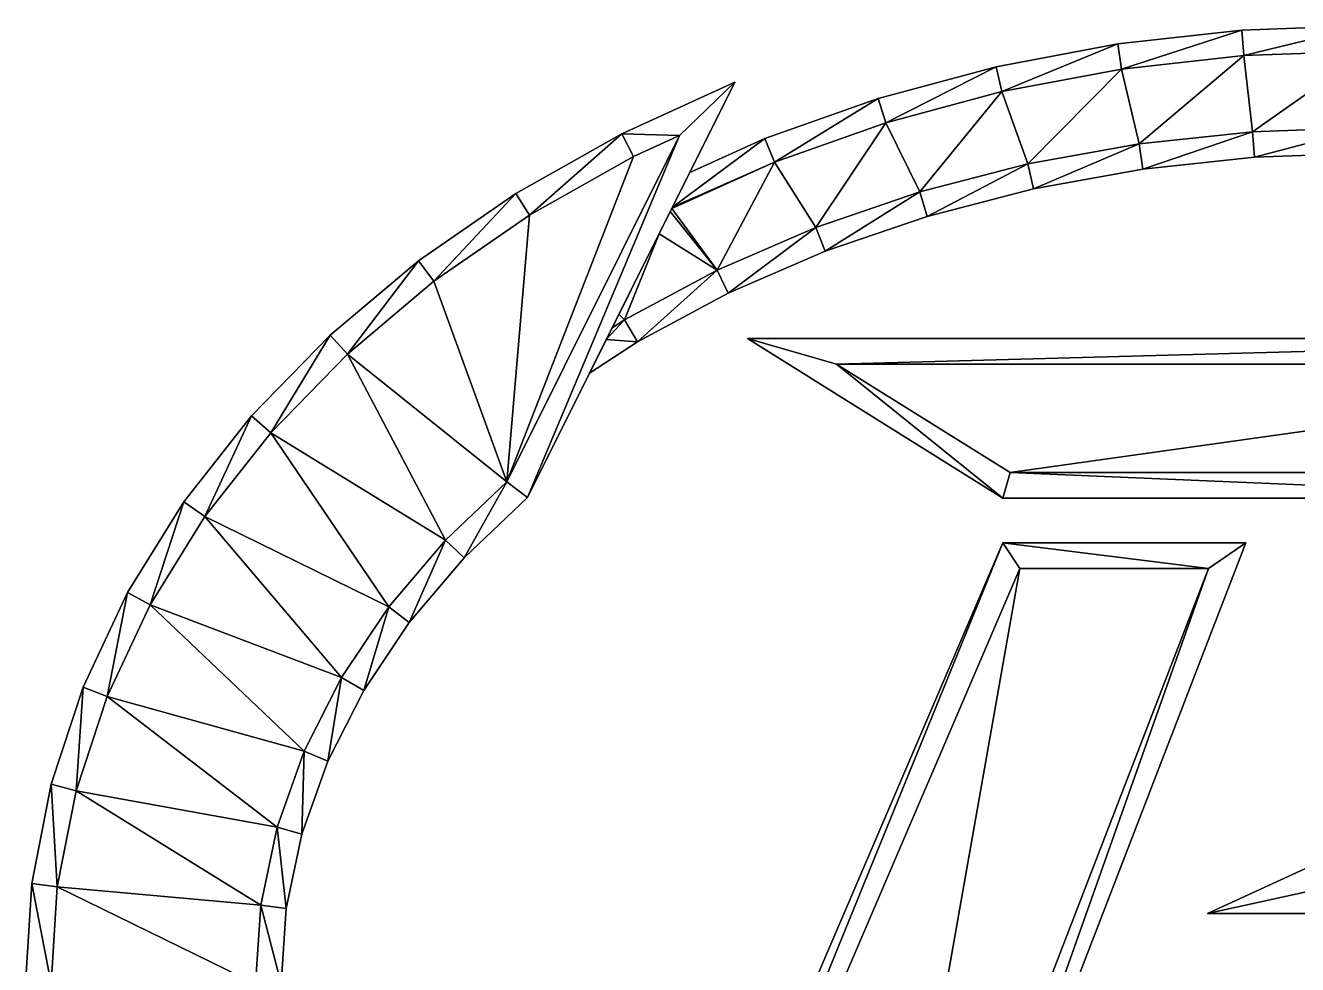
# Model space of a CAD drawing. Extents: x -5.2 to 5.3, y -3.2 to 4.2.
# Drawn here: x -5.15 to -0.172, y 0.575 to 4.25 of the extents above; entities that cross this region are included whole.
import ezdxf

# ---------------------------------------------------------------- set-up
doc = ezdxf.new("R2010")
doc.units = 0

msp = doc.modelspace()

# ---------------------------------------------------------------- linework, layer by layer
for points in [[(-0.390086, 4.231943, 0.3), (-0.390086, 4.231943, 0.3), (-0.875452, 4.177945, -0.3), (-0.875452, 4.177945, 0.3)], [(-0.390086, 4.231943, 0.3), (-0.390086, 4.231943, 0.3), (-0.390086, 4.231943, -0.3), (-0.875452, 4.177945, -0.3)], [(-0.390086, 4.231943, 0.3), (-0.390086, 4.231943, 0.3), (-0.875452, 4.177945, 0.3), (-0.860671, 4.078972, 0.4)], [(-0.875452, 4.177945, -0.3), (-0.875452, 4.177945, -0.3), (-0.390086, 4.231943, -0.3), (-0.860671, 4.078972, -0.4)], [(-0.382706, 4.132147, 0.4), (-0.382706, 4.132147, 0.4), (-0.390086, 4.231943, 0.3), (-0.860671, 4.078972, 0.4)], [(-0.390086, 4.231943, -0.3), (-0.390086, 4.231943, -0.3), (-0.382706, 4.132147, -0.4), (-0.860671, 4.078972, -0.4)], [(0.1, 4.25, 0.3), (0.1, 4.25, 0.3), (-0.390086, 4.231943, -0.3), (-0.390086, 4.231943, 0.3)], [(0.1, 4.25, 0.3), (0.1, 4.25, 0.3), (0.1, 4.25, -0.3), (-0.390086, 4.231943, -0.3)], [(0.1, 4.25, 0.3), (0.1, 4.25, 0.3), (-0.390086, 4.231943, 0.3), (-0.382706, 4.132147, 0.4)], [(-0.390086, 4.231943, -0.3), (-0.390086, 4.231943, -0.3), (0.1, 4.25, -0.3), (-0.382706, 4.132147, -0.4)], [(0.1, 4.149932, 0.4), (0.1, 4.149932, 0.4), (0.1, 4.25, 0.3), (-0.382706, 4.132147, 0.4)], [(0.1, 4.25, -0.3), (0.1, 4.25, -0.3), (0.1, 4.149932, -0.4), (-0.382706, 4.132147, -0.4)], [(-0.875452, 4.177945, 0.3), (-0.875452, 4.177945, 0.3), (-1.351423, 4.088526, -0.3), (-1.351423, 4.088526, 0.3)], [(-0.875452, 4.177945, 0.3), (-0.875452, 4.177945, 0.3), (-0.875452, 4.177945, -0.3), (-1.351423, 4.088526, -0.3)], [(-0.875452, 4.177945, 0.3), (-0.875452, 4.177945, 0.3), (-1.351423, 4.088526, 0.3), (-1.3292, 3.990952, 0.4)], [(-1.351423, 4.088526, -0.3), (-1.351423, 4.088526, -0.3), (-0.875452, 4.177945, -0.3), (-1.3292, 3.990952, -0.4)], [(-0.860671, 4.078972, 0.4), (-0.860671, 4.078972, 0.4), (-0.875452, 4.177945, 0.3), (-1.3292, 3.990952, 0.4)], [(-0.875452, 4.177945, -0.3), (-0.875452, 4.177945, -0.3), (-0.860671, 4.078972, -0.4), (-1.3292, 3.990952, -0.4)], [(-0.382706, 4.132147, 0.4), (-0.382706, 4.132147, 0.4), (-0.860671, 4.078972, 0.4), (-0.792152, 3.786598, 0.4)], [(-0.860671, 4.078972, -0.4), (-0.860671, 4.078972, -0.4), (-0.382706, 4.132147, -0.4), (-0.792152, 3.786598, -0.4)], [(-0.348185, 3.834161, 0.4), (-0.348185, 3.834161, 0.4), (-0.382706, 4.132147, 0.4), (-0.792152, 3.786598, 0.4)], [(-0.382706, 4.132147, -0.4), (-0.382706, 4.132147, -0.4), (-0.348185, 3.834161, -0.4), (-0.792152, 3.786598, -0.4)], [(0.1, 4.149932, 0.4), (0.1, 4.149932, 0.4), (-0.382706, 4.132147, 0.4), (-0.348185, 3.834161, 0.4)], [(-0.382706, 4.132147, -0.4), (-0.382706, 4.132147, -0.4), (0.1, 4.149932, -0.4), (-0.348185, 3.834161, -0.4)], [(0.1, 3.850063, 0.4), (0.1, 3.850063, 0.4), (0.1, 4.149932, 0.4), (-0.348185, 3.834161, 0.4)], [(0.1, 4.149932, -0.4), (0.1, 4.149932, -0.4), (0.1, 3.850063, -0.4), (-0.348185, 3.834161, -0.4)], [(-1.351423, 4.088526, 0.3), (-1.351423, 4.088526, 0.3), (-1.813417, 3.964548, -0.3), (-1.813417, 3.964548, 0.3)], [(-1.351423, 4.088526, 0.3), (-1.351423, 4.088526, 0.3), (-1.351423, 4.088526, -0.3), (-1.813417, 3.964548, -0.3)], [(-1.351423, 4.088526, 0.3), (-1.351423, 4.088526, 0.3), (-1.813417, 3.964548, 0.3), (-1.783696, 3.868986, 0.4)], [(-1.813417, 3.964548, -0.3), (-1.813417, 3.964548, -0.3), (-1.351423, 4.088526, -0.3), (-1.783696, 3.868986, -0.4)], [(-1.3292, 3.990952, 0.4), (-1.3292, 3.990952, 0.4), (-1.351423, 4.088526, 0.3), (-1.783696, 3.868986, 0.4)], [(-1.351423, 4.088526, -0.3), (-1.351423, 4.088526, -0.3), (-1.3292, 3.990952, -0.4), (-1.783696, 3.868986, -0.4)], [(-0.860671, 4.078972, 0.4), (-0.860671, 4.078972, 0.4), (-1.3292, 3.990952, 0.4), (-1.227721, 3.707801, 0.4)], [(-1.3292, 3.990952, -0.4), (-1.3292, 3.990952, -0.4), (-0.860671, 4.078972, -0.4), (-1.227721, 3.707801, -0.4)], [(-0.792152, 3.786598, 0.4), (-0.792152, 3.786598, 0.4), (-0.860671, 4.078972, 0.4), (-1.227721, 3.707801, 0.4)], [(-0.860671, 4.078972, -0.4), (-0.860671, 4.078972, -0.4), (-0.792152, 3.786598, -0.4), (-1.227721, 3.707801, -0.4)], [(-3.185294, 2.40318, -0.5), (-3.185294, 2.40318, -0.5), (-2.374833, 4.027685, 0.5), (-3.185294, 2.40318, 0.5)], [(-2.374833, 4.027685, -0.5), (-2.374833, 4.027685, -0.5), (-2.374833, 4.027685, 0.5), (-3.185294, 2.40318, -0.5)], [(-2.374833, 4.027685, 0.5), (-2.374833, 4.027685, 0.5), (-2.590589, 3.819222, 0.6), (-3.185294, 2.40318, 0.5)], [(-2.590589, 3.819222, -0.6), (-2.590589, 3.819222, -0.6), (-2.374833, 4.027685, -0.5), (-3.185294, 2.40318, -0.5)], [(-2.374833, 4.027685, 0.5), (-2.374833, 4.027685, 0.5), (-2.816744, 3.825878, -0.5), (-2.816744, 3.825878, 0.5)], [(-2.374833, 4.027685, 0.5), (-2.374833, 4.027685, 0.5), (-2.374833, 4.027685, -0.5), (-2.816744, 3.825878, -0.5)], [(-2.374833, 4.027685, 0.5), (-2.374833, 4.027685, 0.5), (-2.816744, 3.825878, 0.5), (-2.590589, 3.819222, 0.6)], [(-2.816744, 3.825878, -0.5), (-2.816744, 3.825878, -0.5), (-2.374833, 4.027685, -0.5), (-2.590589, 3.819222, -0.6)], [(-1.3292, 3.990952, 0.4), (-1.3292, 3.990952, 0.4), (-1.783696, 3.868986, 0.4), (-1.650789, 3.598473, 0.4)], [(-1.783696, 3.868986, -0.4), (-1.783696, 3.868986, -0.4), (-1.3292, 3.990952, -0.4), (-1.650789, 3.598473, -0.4)], [(-1.227721, 3.707801, 0.4), (-1.227721, 3.707801, 0.4), (-1.3292, 3.990952, 0.4), (-1.650789, 3.598473, 0.4)], [(-1.3292, 3.990952, -0.4), (-1.3292, 3.990952, -0.4), (-1.227721, 3.707801, -0.4), (-1.650789, 3.598473, -0.4)], [(-1.813417, 3.964548, 0.3), (-1.813417, 3.964548, 0.3), (-2.256984, 3.807205, -0.3), (-2.256984, 3.807205, 0.3)], [(-1.813417, 3.964548, 0.3), (-1.813417, 3.964548, 0.3), (-1.813417, 3.964548, -0.3), (-2.256984, 3.807205, -0.3)], [(-1.813417, 3.964548, 0.3), (-1.813417, 3.964548, 0.3), (-2.256984, 3.807205, 0.3), (-2.219706, 3.714323, 0.4)], [(-2.256984, 3.807205, -0.3), (-2.256984, 3.807205, -0.3), (-1.813417, 3.964548, -0.3), (-2.219706, 3.714323, -0.4)], [(-1.783696, 3.868986, 0.4), (-1.783696, 3.868986, 0.4), (-1.813417, 3.964548, 0.3), (-2.219706, 3.714323, 0.4)], [(-1.813417, 3.964548, -0.3), (-1.813417, 3.964548, -0.3), (-1.783696, 3.868986, -0.4), (-2.219706, 3.714323, -0.4)], [(-1.783696, 3.868986, 0.4), (-1.783696, 3.868986, 0.4), (-2.219706, 3.714323, 0.4), (-2.057367, 3.459592, 0.4)], [(-2.219706, 3.714323, -0.4), (-2.219706, 3.714323, -0.4), (-1.783696, 3.868986, -0.4), (-2.057367, 3.459592, -0.4)], [(-1.650789, 3.598473, 0.4), (-1.650789, 3.598473, 0.4), (-1.783696, 3.868986, 0.4), (-2.057367, 3.459592, 0.4)], [(-1.783696, 3.868986, -0.4), (-1.783696, 3.868986, -0.4), (-1.650789, 3.598473, -0.4), (-2.057367, 3.459592, -0.4)], [(-0.348185, 3.834161, 0.4), (-0.348185, 3.834161, 0.4), (-0.792152, 3.786598, 0.4), (-0.777906, 3.687552, 0.3)], [(-0.792152, 3.786598, -0.4), (-0.792152, 3.786598, -0.4), (-0.348185, 3.834161, -0.4), (-0.777906, 3.687552, -0.3)], [(-0.341077, 3.73435, 0.3), (-0.341077, 3.73435, 0.3), (-0.348185, 3.834161, 0.4), (-0.777906, 3.687552, 0.3)], [(-0.348185, 3.834161, -0.4), (-0.348185, 3.834161, -0.4), (-0.341077, 3.73435, -0.3), (-0.777906, 3.687552, -0.3)], [(0.1, 3.850063, 0.4), (0.1, 3.850063, 0.4), (-0.348185, 3.834161, 0.4), (-0.341077, 3.73435, 0.3)], [(-0.348185, 3.834161, -0.4), (-0.348185, 3.834161, -0.4), (0.1, 3.850063, -0.4), (-0.341077, 3.73435, -0.3)], [(0.1, 3.75, 0.3), (0.1, 3.75, 0.3), (0.1, 3.850063, 0.4), (-0.341077, 3.73435, 0.3)], [(0.1, 3.850063, -0.4), (0.1, 3.850063, -0.4), (0.1, 3.75, -0.3), (-0.341077, 3.73435, -0.3)], [(-2.590589, 3.819222, 0.6), (-2.590589, 3.819222, 0.6), (-2.771292, 3.736701, 0.6), (-3.266945, 2.463521, 0.6)], [(-2.771292, 3.736701, -0.6), (-2.771292, 3.736701, -0.6), (-2.590589, 3.819222, -0.6), (-3.266945, 2.463521, -0.6)], [(-2.590589, 3.819222, 0.6), (-2.590589, 3.819222, 0.6), (-3.266945, 2.463521, 0.6), (-3.185294, 2.40318, 0.5)], [(-3.266945, 2.463521, -0.6), (-3.266945, 2.463521, -0.6), (-2.590589, 3.819222, -0.6), (-3.185294, 2.40318, -0.5)], [(-2.816744, 3.825878, 0.5), (-2.816744, 3.825878, 0.5), (-3.230565, 3.592042, -0.5), (-3.230565, 3.592042, 0.5)], [(-2.816744, 3.825878, 0.5), (-2.816744, 3.825878, 0.5), (-2.816744, 3.825878, -0.5), (-3.230565, 3.592042, -0.5)], [(-2.816744, 3.825878, 0.5), (-2.816744, 3.825878, 0.5), (-3.230565, 3.592042, 0.5), (-3.177448, 3.507196, 0.6)], [(-3.230565, 3.592042, -0.5), (-3.230565, 3.592042, -0.5), (-2.816744, 3.825878, -0.5), (-3.177448, 3.507196, -0.6)], [(-2.771292, 3.736701, 0.6), (-2.771292, 3.736701, 0.6), (-2.816744, 3.825878, 0.5), (-3.177448, 3.507196, 0.6)], [(-2.816744, 3.825878, -0.5), (-2.816744, 3.825878, -0.5), (-2.771292, 3.736701, -0.6), (-3.177448, 3.507196, -0.6)], [(-2.590589, 3.819222, 0.6), (-2.590589, 3.819222, 0.6), (-2.816744, 3.825878, 0.5), (-2.771292, 3.736701, 0.6)], [(-2.816744, 3.825878, -0.5), (-2.816744, 3.825878, -0.5), (-2.590589, 3.819222, -0.6), (-2.771292, 3.736701, -0.6)], [(-2.256984, 3.807205, 0.3), (-2.256984, 3.807205, 0.3), (-2.550703, 3.675169, 0.3), (-2.618503, 3.539267, 0.396154)], [(-2.219706, 3.714323, 0.4), (-2.219706, 3.714323, 0.4), (-2.256984, 3.807205, 0.3), (-2.618503, 3.539267, 0.396154)], [(-2.256984, 3.807205, -0.3), (-2.256984, 3.807205, -0.3), (-2.219706, 3.714323, -0.4), (-2.618503, 3.539268, -0.396154)], [(-2.550703, 3.675169, -0.3), (-2.550703, 3.675169, -0.3), (-2.256984, 3.807205, -0.3), (-2.618503, 3.539268, -0.396154)], [(-2.256984, 3.807205, 0.3), (-2.256984, 3.807205, 0.3), (-2.550703, 3.675169, 0.283001), (-2.550703, 3.675169, 0.3)], [(-2.256984, 3.807205, 0.3), (-2.256984, 3.807205, 0.3), (-2.550703, 3.675169, -0.118733), (-2.550703, 3.675169, 0.283001)], [(-2.256984, 3.807205, 0.3), (-2.256984, 3.807205, 0.3), (-2.256984, 3.807205, -0.3), (-2.550703, 3.675169, -0.118733)], [(-2.256984, 3.807205, -0.3), (-2.256984, 3.807205, -0.3), (-2.550703, 3.675169, -0.3), (-2.550703, 3.675169, -0.118733)], [(-0.792152, 3.786598, 0.4), (-0.792152, 3.786598, 0.4), (-1.227721, 3.707801, 0.4), (-1.206281, 3.610056, 0.3)], [(-1.227721, 3.707801, -0.4), (-1.227721, 3.707801, -0.4), (-0.792152, 3.786598, -0.4), (-1.206281, 3.610056, -0.3)], [(-0.777906, 3.687552, 0.3), (-0.777906, 3.687552, 0.3), (-0.792152, 3.786598, 0.4), (-1.206281, 3.610056, 0.3)], [(-0.792152, 3.786598, -0.4), (-0.792152, 3.786598, -0.4), (-0.777906, 3.687552, -0.3), (-1.206281, 3.610056, -0.3)], [(-2.771292, 3.736701, 0.6), (-2.771292, 3.736701, 0.6), (-3.177448, 3.507196, 0.6), (-3.266945, 2.463521, 0.6)], [(-3.177448, 3.507196, -0.6), (-3.177448, 3.507196, -0.6), (-2.771292, 3.736701, -0.6), (-3.266945, 2.463521, -0.6)], [(-0.777906, 3.687552, -0.3), (-0.777906, 3.687552, -0.3), (-0.341077, 3.73435, 0.3), (-0.777906, 3.687552, 0.3)], [(-0.341077, 3.73435, -0.3), (-0.341077, 3.73435, -0.3), (-0.341077, 3.73435, 0.3), (-0.777906, 3.687552, -0.3)], [(-0.341077, 3.73435, -0.3), (-0.341077, 3.73435, -0.3), (0.1, 3.75, 0.3), (-0.341077, 3.73435, 0.3)], [(0.1, 3.75, -0.3), (0.1, 3.75, -0.3), (0.1, 3.75, 0.3), (-0.341077, 3.73435, -0.3)], [(-2.219706, 3.714323, 0.4), (-2.219706, 3.714323, 0.4), (-2.621215, 3.533831, 0.4), (-2.443613, 3.292393, 0.4)], [(-2.621215, 3.533831, -0.4), (-2.621215, 3.533831, -0.4), (-2.219706, 3.714323, -0.4), (-2.443613, 3.292393, -0.4)], [(-2.219706, 3.714323, 0.4), (-2.219706, 3.714323, 0.4), (-2.618503, 3.539267, 0.396154), (-2.621215, 3.533831, 0.4)], [(-2.618503, 3.539268, -0.396154), (-2.618503, 3.539268, -0.396154), (-2.219706, 3.714323, -0.4), (-2.621215, 3.533831, -0.4)], [(-2.057367, 3.459592, 0.4), (-2.057367, 3.459592, 0.4), (-2.219706, 3.714323, 0.4), (-2.443613, 3.292393, 0.4)], [(-2.219706, 3.714323, -0.4), (-2.219706, 3.714323, -0.4), (-2.057367, 3.459592, -0.4), (-2.443613, 3.292393, -0.4)], [(-1.227721, 3.707801, 0.4), (-1.227721, 3.707801, 0.4), (-1.650789, 3.598473, 0.4), (-1.622075, 3.502608, 0.3)], [(-1.650789, 3.598473, -0.4), (-1.650789, 3.598473, -0.4), (-1.227721, 3.707801, -0.4), (-1.622075, 3.502608, -0.3)], [(-1.206281, 3.610056, 0.3), (-1.206281, 3.610056, 0.3), (-1.227721, 3.707801, 0.4), (-1.622075, 3.502608, 0.3)], [(-1.227721, 3.707801, -0.4), (-1.227721, 3.707801, -0.4), (-1.206281, 3.610056, -0.3), (-1.622075, 3.502608, -0.3)], [(-1.206281, 3.610056, -0.3), (-1.206281, 3.610056, -0.3), (-0.777906, 3.687552, 0.3), (-1.206281, 3.610056, 0.3)], [(-0.777906, 3.687552, -0.3), (-0.777906, 3.687552, -0.3), (-0.777906, 3.687552, 0.3), (-1.206281, 3.610056, -0.3)], [(-3.230565, 3.592042, 0.5), (-3.230565, 3.592042, 0.5), (-3.612311, 3.328427, -0.5), (-3.612311, 3.328427, 0.5)], [(-3.230565, 3.592042, 0.5), (-3.230565, 3.592042, 0.5), (-3.230565, 3.592042, -0.5), (-3.612311, 3.328427, -0.5)], [(-3.230565, 3.592042, 0.5), (-3.230565, 3.592042, 0.5), (-3.612311, 3.328427, 0.5), (-3.551589, 3.248832, 0.6)], [(-3.612311, 3.328427, -0.5), (-3.612311, 3.328427, -0.5), (-3.230565, 3.592042, -0.5), (-3.551589, 3.248832, -0.6)], [(-3.177448, 3.507196, 0.6), (-3.177448, 3.507196, 0.6), (-3.230565, 3.592042, 0.5), (-3.551589, 3.248832, 0.6)], [(-3.230565, 3.592042, -0.5), (-3.230565, 3.592042, -0.5), (-3.177448, 3.507196, -0.6), (-3.551589, 3.248832, -0.6)], [(-1.650789, 3.598473, 0.4), (-1.650789, 3.598473, 0.4), (-2.057367, 3.459592, 0.4), (-2.021285, 3.366244, 0.3)], [(-2.057367, 3.459592, -0.4), (-2.057367, 3.459592, -0.4), (-1.650789, 3.598473, -0.4), (-2.021285, 3.366244, -0.3)], [(-1.622075, 3.502608, 0.3), (-1.622075, 3.502608, 0.3), (-1.650789, 3.598473, 0.4), (-2.021285, 3.366244, 0.3)], [(-1.650789, 3.598473, -0.4), (-1.650789, 3.598473, -0.4), (-1.622075, 3.502608, -0.3), (-2.021285, 3.366244, -0.3)], [(-1.622075, 3.502608, -0.3), (-1.622075, 3.502608, -0.3), (-1.206281, 3.610056, 0.3), (-1.622075, 3.502608, 0.3)], [(-1.206281, 3.610056, -0.3), (-1.206281, 3.610056, -0.3), (-1.206281, 3.610056, 0.3), (-1.622075, 3.502608, -0.3)], [(-3.177448, 3.507196, 0.6), (-3.177448, 3.507196, 0.6), (-3.551589, 3.248832, 0.6), (-3.266945, 2.463521, 0.6)], [(-3.551589, 3.248832, -0.6), (-3.551589, 3.248832, -0.6), (-3.177448, 3.507196, -0.6), (-3.266945, 2.463521, -0.6)], [(-2.627346, 3.521543, 0.4), (-2.627346, 3.521543, 0.4), (-2.670731, 3.43458, 0.4), (-2.443613, 3.292393, 0.4)], [(-2.670731, 3.434581, -0.4), (-2.670731, 3.434581, -0.4), (-2.627346, 3.521543, -0.4), (-2.443613, 3.292393, -0.4)], [(-2.621215, 3.533831, 0.4), (-2.621215, 3.533831, 0.4), (-2.627346, 3.521543, 0.4), (-2.443613, 3.292393, 0.4)], [(-2.627346, 3.521543, -0.4), (-2.627346, 3.521543, -0.4), (-2.621215, 3.533831, -0.4), (-2.443613, 3.292393, -0.4)], [(-2.021285, 3.366244, -0.3), (-2.021285, 3.366244, -0.3), (-1.622075, 3.502608, 0.3), (-2.021285, 3.366244, 0.3)], [(-1.622075, 3.502608, -0.3), (-1.622075, 3.502608, -0.3), (-1.622075, 3.502608, 0.3), (-2.021285, 3.366244, -0.3)], [(-2.827562, 3.120226, -0.4), (-2.827562, 3.120226, -0.4), (-2.670731, 3.434581, -0.4), (-2.805861, 3.09836, -0.4)], [(-2.670731, 3.43458, 0.4), (-2.670731, 3.43458, 0.4), (-2.827562, 3.120226, 0.4), (-2.805861, 3.09836, 0.4)], [(-2.670731, 3.434581, -0.4), (-2.670731, 3.434581, -0.4), (-2.443613, 3.292393, -0.4), (-2.805861, 3.09836, -0.4)], [(-2.443613, 3.292393, 0.4), (-2.443613, 3.292393, 0.4), (-2.670731, 3.43458, 0.4), (-2.805861, 3.09836, 0.4)], [(-2.057367, 3.459592, 0.4), (-2.057367, 3.459592, 0.4), (-2.443613, 3.292393, 0.4), (-2.400066, 3.202276, 0.3)], [(-2.443613, 3.292393, -0.4), (-2.443613, 3.292393, -0.4), (-2.057367, 3.459592, -0.4), (-2.400066, 3.202276, -0.3)], [(-2.021285, 3.366244, 0.3), (-2.021285, 3.366244, 0.3), (-2.057367, 3.459592, 0.4), (-2.400066, 3.202276, 0.3)], [(-2.057367, 3.459592, -0.4), (-2.057367, 3.459592, -0.4), (-2.021285, 3.366244, -0.3), (-2.400066, 3.202276, -0.3)], [(-2.400066, 3.202276, -0.3), (-2.400066, 3.202276, -0.3), (-2.021285, 3.366244, 0.3), (-2.400066, 3.202276, 0.3)], [(-2.021285, 3.366244, -0.3), (-2.021285, 3.366244, -0.3), (-2.021285, 3.366244, 0.3), (-2.400066, 3.202276, -0.3)], [(-3.612311, 3.328427, 0.5), (-3.612311, 3.328427, 0.5), (-3.958305, 3.037573, -0.5), (-3.958305, 3.037573, 0.5)], [(-3.612311, 3.328427, 0.5), (-3.612311, 3.328427, 0.5), (-3.612311, 3.328427, -0.5), (-3.958305, 3.037573, -0.5)], [(-3.612311, 3.328427, 0.5), (-3.612311, 3.328427, 0.5), (-3.958305, 3.037573, 0.5), (-3.890133, 2.964241, 0.6)], [(-3.958305, 3.037573, -0.5), (-3.958305, 3.037573, -0.5), (-3.612311, 3.328427, -0.5), (-3.890133, 2.964241, -0.6)], [(-3.551589, 3.248832, 0.6), (-3.551589, 3.248832, 0.6), (-3.612311, 3.328427, 0.5), (-3.890133, 2.964241, 0.6)], [(-3.612311, 3.328427, -0.5), (-3.612311, 3.328427, -0.5), (-3.551589, 3.248832, -0.6), (-3.890133, 2.964241, -0.6)], [(-2.443613, 3.292393, 0.4), (-2.443613, 3.292393, 0.4), (-2.805861, 3.09836, 0.4), (-2.75477, 3.012284, 0.3)], [(-2.805861, 3.09836, -0.4), (-2.805861, 3.09836, -0.4), (-2.443613, 3.292393, -0.4), (-2.75477, 3.012284, -0.3)], [(-2.400066, 3.202276, 0.3), (-2.400066, 3.202276, 0.3), (-2.443613, 3.292393, 0.4), (-2.75477, 3.012284, 0.3)], [(-2.443613, 3.292393, -0.4), (-2.443613, 3.292393, -0.4), (-2.400066, 3.202276, -0.3), (-2.75477, 3.012284, -0.3)], [(-3.551589, 3.248832, 0.6), (-3.551589, 3.248832, 0.6), (-3.890133, 2.964241, 0.6), (-3.266945, 2.463521, 0.6)], [(-3.890133, 2.964241, -0.6), (-3.890133, 2.964241, -0.6), (-3.551589, 3.248832, -0.6), (-3.266945, 2.463521, -0.6)], [(-2.75477, 3.012284, -0.3), (-2.75477, 3.012284, -0.3), (-2.400066, 3.202276, 0.3), (-2.75477, 3.012284, 0.3)], [(-2.400066, 3.202276, -0.3), (-2.400066, 3.202276, -0.3), (-2.400066, 3.202276, 0.3), (-2.75477, 3.012284, -0.3)], [(-2.805861, 3.09836, 0.4), (-2.805861, 3.09836, 0.4), (-2.854285, 3.066662, 0.4), (-2.877143, 3.020845, 0.374184)], [(-2.805861, 3.09836, 0.4), (-2.805861, 3.09836, 0.4), (-2.877143, 3.020845, 0.374184), (-2.75477, 3.012284, 0.3)], [(-2.877143, 3.020844, -0.374184), (-2.877143, 3.020844, -0.374184), (-2.805861, 3.09836, -0.4), (-2.75477, 3.012284, -0.3)], [(-2.854285, 3.066662, -0.4), (-2.854285, 3.066662, -0.4), (-2.805861, 3.09836, -0.4), (-2.877143, 3.020844, -0.374184)], [(-2.805861, 3.09836, 0.4), (-2.805861, 3.09836, 0.4), (-2.827562, 3.120226, 0.4), (-2.854285, 3.066662, 0.4)], [(-2.827562, 3.120226, -0.4), (-2.827562, 3.120226, -0.4), (-2.805861, 3.09836, -0.4), (-2.854285, 3.066662, -0.4)], [(-3.958305, 3.037573, 0.5), (-3.958305, 3.037573, 0.5), (-4.265215, 2.722281, -0.5), (-4.265215, 2.722281, 0.5)], [(-3.958305, 3.037573, 0.5), (-3.958305, 3.037573, 0.5), (-3.958305, 3.037573, -0.5), (-4.265215, 2.722281, -0.5)], [(-3.958305, 3.037573, 0.5), (-3.958305, 3.037573, 0.5), (-4.265215, 2.722281, 0.5), (-4.189881, 2.656307, 0.6)], [(-4.265215, 2.722281, -0.5), (-4.265215, 2.722281, -0.5), (-3.958305, 3.037573, -0.5), (-4.189881, 2.656307, -0.6)], [(-3.890133, 2.964241, 0.6), (-3.890133, 2.964241, 0.6), (-3.958305, 3.037573, 0.5), (-4.189881, 2.656307, 0.6)], [(-3.958305, 3.037573, -0.5), (-3.958305, 3.037573, -0.5), (-3.890133, 2.964241, -0.6), (-4.189881, 2.656307, -0.6)], [(-2.75477, 3.012284, 0.3), (-2.75477, 3.012284, 0.3), (-2.877143, 3.020845, 0.374184), (-2.942828, 2.889184, 0.3)], [(-2.877143, 3.020844, -0.374184), (-2.877143, 3.020844, -0.374184), (-2.75477, 3.012284, -0.3), (-2.942828, 2.889184, -0.3)], [(-2.942828, 2.889184, -0.04484), (-2.942828, 2.889184, -0.04484), (-2.75477, 3.012284, 0.3), (-2.942828, 2.889184, 0.3)], [(-2.75477, 3.012284, -0.3), (-2.75477, 3.012284, -0.3), (-2.75477, 3.012284, 0.3), (-2.942828, 2.889184, -0.04484)], [(-2.942828, 2.889184, -0.3), (-2.942828, 2.889184, -0.3), (-2.75477, 3.012284, -0.3), (-2.942828, 2.889184, -0.20083)], [(-2.942828, 2.889184, -0.20083), (-2.942828, 2.889184, -0.20083), (-2.75477, 3.012284, -0.3), (-2.942828, 2.889184, -0.04484)], [(-2.325, 3.025, 0.5), (-2.325, 3.025, 0.5), (-1.325, 2.4, -0.5), (-1.325, 2.4, 0.5)], [(-2.325, 3.025, 0.5), (-2.325, 3.025, 0.5), (-2.325, 3.025, -0.5), (-1.325, 2.4, -0.5)], [(1.725, 3.025, -0.5), (1.725, 3.025, -0.5), (-2.325, 3.025, 0.5), (1.725, 3.025, 0.5)], [(1.725, 3.025, -0.5), (1.725, 3.025, -0.5), (-2.325, 3.025, -0.5), (-2.325, 3.025, 0.5)], [(-1.97632, 2.925, 0.6), (-1.97632, 2.925, 0.6), (-2.325, 3.025, 0.5), (-1.325, 2.4, 0.5)], [(1.725, 3.025, 0.5), (1.725, 3.025, 0.5), (-2.325, 3.025, 0.5), (-1.97632, 2.925, 0.6)], [(-2.325, 3.025, -0.5), (-2.325, 3.025, -0.5), (-1.97632, 2.925, -0.6), (-1.325, 2.4, -0.5)], [(-2.325, 3.025, -0.5), (-2.325, 3.025, -0.5), (1.725, 3.025, -0.5), (-1.97632, 2.925, -0.6)], [(1.725, 3.025, 0.5), (1.725, 3.025, 0.5), (-1.97632, 2.925, 0.6), (1.720634, 2.925, 0.6)], [(-1.97632, 2.925, -0.6), (-1.97632, 2.925, -0.6), (1.725, 3.025, -0.5), (1.720634, 2.925, -0.6)], [(-3.890133, 2.964241, 0.6), (-3.890133, 2.964241, 0.6), (-4.189881, 2.656307, 0.6), (-3.506535, 2.235485, 0.6)], [(-4.189881, 2.656307, -0.6), (-4.189881, 2.656307, -0.6), (-3.890133, 2.964241, -0.6), (-3.506535, 2.235485, -0.6)], [(-3.266945, 2.463521, 0.6), (-3.266945, 2.463521, 0.6), (-3.890133, 2.964241, 0.6), (-3.506535, 2.235485, 0.6)], [(-3.890133, 2.964241, -0.6), (-3.890133, 2.964241, -0.6), (-3.266945, 2.463521, -0.6), (-3.506535, 2.235485, -0.6)], [(1.720634, 2.925, 0.6), (1.720634, 2.925, 0.6), (-1.97632, 2.925, 0.6), (-1.29632, 2.5, 0.6)], [(-1.97632, 2.925, -0.6), (-1.97632, 2.925, -0.6), (1.720634, 2.925, -0.6), (-1.29632, 2.5, -0.6)], [(-1.29632, 2.5, 0.6), (-1.29632, 2.5, 0.6), (-1.97632, 2.925, 0.6), (-1.325, 2.4, 0.5)], [(-1.97632, 2.925, -0.6), (-1.97632, 2.925, -0.6), (-1.29632, 2.5, -0.6), (-1.325, 2.4, -0.5)], [(1.720634, 2.925, 0.6), (1.720634, 2.925, 0.6), (-1.29632, 2.5, 0.6), (1.079366, 2.5, 0.6)], [(-1.29632, 2.5, -0.6), (-1.29632, 2.5, -0.6), (1.720634, 2.925, -0.6), (1.079366, 2.5, -0.6)], [(-4.265215, 2.722281, 0.5), (-4.265215, 2.722281, 0.5), (-4.530087, 2.385587, -0.5), (-4.530087, 2.385587, 0.5)], [(-4.265215, 2.722281, 0.5), (-4.265215, 2.722281, 0.5), (-4.265215, 2.722281, -0.5), (-4.530087, 2.385587, -0.5)], [(-4.265215, 2.722281, 0.5), (-4.265215, 2.722281, 0.5), (-4.530087, 2.385587, 0.5), (-4.448057, 2.328125, 0.6)], [(-4.530087, 2.385587, -0.5), (-4.530087, 2.385587, -0.5), (-4.265215, 2.722281, -0.5), (-4.448057, 2.328125, -0.6)], [(-4.189881, 2.656307, 0.6), (-4.189881, 2.656307, 0.6), (-4.265215, 2.722281, 0.5), (-4.448057, 2.328125, 0.6)], [(-4.265215, 2.722281, -0.5), (-4.265215, 2.722281, -0.5), (-4.189881, 2.656307, -0.6), (-4.448057, 2.328125, -0.6)], [(-4.189881, 2.656307, 0.6), (-4.189881, 2.656307, 0.6), (-4.448057, 2.328125, 0.6), (-3.728075, 1.97458, 0.6)], [(-4.448057, 2.328125, -0.6), (-4.448057, 2.328125, -0.6), (-4.189881, 2.656307, -0.6), (-3.728075, 1.97458, -0.6)], [(-3.506535, 2.235485, 0.6), (-3.506535, 2.235485, 0.6), (-4.189881, 2.656307, 0.6), (-3.728075, 1.97458, 0.6)], [(-4.189881, 2.656307, -0.6), (-4.189881, 2.656307, -0.6), (-3.506535, 2.235485, -0.6), (-3.728075, 1.97458, -0.6)], [(-1.29632, 2.5, 0.6), (-1.29632, 2.5, 0.6), (-1.325, 2.4, 0.5), (1.075, 2.4, 0.5)], [(-1.325, 2.4, -0.5), (-1.325, 2.4, -0.5), (-1.29632, 2.5, -0.6), (1.075, 2.4, -0.5)], [(1.079366, 2.5, 0.6), (1.079366, 2.5, 0.6), (-1.29632, 2.5, 0.6), (1.075, 2.4, 0.5)], [(-1.29632, 2.5, -0.6), (-1.29632, 2.5, -0.6), (1.079366, 2.5, -0.6), (1.075, 2.4, -0.5)], [(-3.266945, 2.463521, 0.6), (-3.266945, 2.463521, 0.6), (-3.506535, 2.235485, 0.6), (-3.433746, 2.166711, 0.5)], [(-3.506535, 2.235485, -0.6), (-3.506535, 2.235485, -0.6), (-3.266945, 2.463521, -0.6), (-3.433746, 2.166711, -0.5)], [(-3.185294, 2.40318, 0.5), (-3.185294, 2.40318, 0.5), (-3.266945, 2.463521, 0.6), (-3.433746, 2.166711, 0.5)], [(-3.266945, 2.463521, -0.6), (-3.266945, 2.463521, -0.6), (-3.185294, 2.40318, -0.5), (-3.433746, 2.166711, -0.5)], [(-3.433746, 2.166711, -0.5), (-3.433746, 2.166711, -0.5), (-3.185294, 2.40318, 0.5), (-3.433746, 2.166711, 0.5)], [(-3.185294, 2.40318, -0.5), (-3.185294, 2.40318, -0.5), (-3.185294, 2.40318, 0.5), (-3.433746, 2.166711, -0.5)], [(-1.325, 2.4, 0.5), (-1.325, 2.4, 0.5), (1.075, 2.4, -0.5), (1.075, 2.4, 0.5)], [(-1.325, 2.4, -0.5), (-1.325, 2.4, -0.5), (1.075, 2.4, -0.5), (-1.325, 2.4, 0.5)], [(-4.530087, 2.385587, 0.5), (-4.530087, 2.385587, 0.5), (-4.750367, 2.030734, -0.5), (-4.750367, 2.030734, 0.5)], [(-4.530087, 2.385587, 0.5), (-4.530087, 2.385587, 0.5), (-4.530087, 2.385587, -0.5), (-4.750367, 2.030734, -0.5)], [(-4.530087, 2.385587, 0.5), (-4.530087, 2.385587, 0.5), (-4.750367, 2.030734, 0.5), (-4.662331, 1.982947, 0.6)], [(-4.750367, 2.030734, -0.5), (-4.750367, 2.030734, -0.5), (-4.530087, 2.385587, -0.5), (-4.662331, 1.982947, -0.6)], [(-4.448057, 2.328125, 0.6), (-4.448057, 2.328125, 0.6), (-4.530087, 2.385587, 0.5), (-4.662331, 1.982947, 0.6)], [(-4.530087, 2.385587, -0.5), (-4.530087, 2.385587, -0.5), (-4.448057, 2.328125, -0.6), (-4.662331, 1.982947, -0.6)], [(-4.448057, 2.328125, 0.6), (-4.448057, 2.328125, 0.6), (-4.662331, 1.982947, 0.6), (-3.912941, 1.698674, 0.6)], [(-4.662331, 1.982947, -0.6), (-4.662331, 1.982947, -0.6), (-4.448057, 2.328125, -0.6), (-3.912941, 1.698674, -0.6)], [(-3.728075, 1.97458, 0.6), (-3.728075, 1.97458, 0.6), (-4.448057, 2.328125, 0.6), (-3.912941, 1.698674, 0.6)], [(-4.448057, 2.328125, -0.6), (-4.448057, 2.328125, -0.6), (-3.728075, 1.97458, -0.6), (-3.912941, 1.698674, -0.6)], [(-3.506535, 2.235485, 0.6), (-3.506535, 2.235485, 0.6), (-3.728075, 1.97458, 0.6), (-3.648165, 1.91419, 0.5)], [(-3.728075, 1.97458, -0.6), (-3.728075, 1.97458, -0.6), (-3.506535, 2.235485, -0.6), (-3.648165, 1.91419, -0.5)], [(-3.433746, 2.166711, 0.5), (-3.433746, 2.166711, 0.5), (-3.506535, 2.235485, 0.6), (-3.648165, 1.91419, 0.5)], [(-3.506535, 2.235485, -0.6), (-3.506535, 2.235485, -0.6), (-3.433746, 2.166711, -0.5), (-3.648165, 1.91419, -0.5)], [(-1.325, 2.225, 0.5), (-1.325, 2.225, 0.5), (-3.575, -3.025, -0.5), (-3.575, -3.025, 0.5)], [(-1.325, 2.225, 0.5), (-1.325, 2.225, 0.5), (-1.325, 2.225, -0.5), (-3.575, -3.025, -0.5)], [(-3.406833, -2.886468, 0.6), (-3.406833, -2.886468, 0.6), (-1.325, 2.225, 0.5), (-3.575, -3.025, 0.5)], [(-1.325, 2.225, -0.5), (-1.325, 2.225, -0.5), (-3.406833, -2.886468, -0.6), (-3.575, -3.025, -0.5)], [(-1.25906, 2.125, 0.6), (-1.25906, 2.125, 0.6), (-1.325, 2.225, 0.5), (-3.406833, -2.886468, 0.6)], [(-1.325, 2.225, -0.5), (-1.325, 2.225, -0.5), (-1.25906, 2.125, -0.6), (-3.406833, -2.886468, -0.6)], [(-1.725, -1.275, -0.5), (-1.725, -1.275, -0.5), (-0.375, 2.225, 0.5), (-1.725, -1.275, 0.5)], [(-0.375, 2.225, -0.5), (-0.375, 2.225, -0.5), (-0.375, 2.225, 0.5), (-1.725, -1.275, -0.5)], [(-0.375, 2.225, 0.5), (-0.375, 2.225, 0.5), (-0.520752, 2.125, 0.6), (-1.725, -1.275, 0.5)], [(-0.520752, 2.125, -0.6), (-0.520752, 2.125, -0.6), (-0.375, 2.225, -0.5), (-1.725, -1.275, -0.5)], [(-0.375, 2.225, -0.5), (-0.375, 2.225, -0.5), (-1.325, 2.225, 0.5), (-0.375, 2.225, 0.5)], [(-0.375, 2.225, -0.5), (-0.375, 2.225, -0.5), (-1.325, 2.225, -0.5), (-1.325, 2.225, 0.5)], [(-1.325, 2.225, 0.5), (-1.325, 2.225, 0.5), (-1.25906, 2.125, 0.6), (-0.520752, 2.125, 0.6)], [(-0.375, 2.225, 0.5), (-0.375, 2.225, 0.5), (-1.325, 2.225, 0.5), (-0.520752, 2.125, 0.6)], [(-1.325, 2.225, -0.5), (-1.325, 2.225, -0.5), (-0.375, 2.225, -0.5), (-0.520752, 2.125, -0.6)], [(-1.25906, 2.125, -0.6), (-1.25906, 2.125, -0.6), (-1.325, 2.225, -0.5), (-0.520752, 2.125, -0.6)], [(-3.648165, 1.91419, -0.5), (-3.648165, 1.91419, -0.5), (-3.433746, 2.166711, 0.5), (-3.648165, 1.91419, 0.5)], [(-3.433746, 2.166711, -0.5), (-3.433746, 2.166711, -0.5), (-3.433746, 2.166711, 0.5), (-3.648165, 1.91419, -0.5)], [(-1.882106, -1.404435, 0.6), (-1.882106, -1.404435, 0.6), (-1.25906, 2.125, 0.6), (-3.406833, -2.886468, 0.6)], [(-1.25906, 2.125, -0.6), (-1.25906, 2.125, -0.6), (-1.882106, -1.404435, -0.6), (-3.406833, -2.886468, -0.6)], [(-0.520752, 2.125, 0.6), (-0.520752, 2.125, 0.6), (-1.25906, 2.125, 0.6), (-1.882106, -1.404435, 0.6)], [(-1.25906, 2.125, -0.6), (-1.25906, 2.125, -0.6), (-0.520752, 2.125, -0.6), (-1.882106, -1.404435, -0.6)], [(-1.725, -1.275, 0.5), (-1.725, -1.275, 0.5), (-0.520752, 2.125, 0.6), (-1.882106, -1.404435, 0.6)], [(-0.520752, 2.125, -0.6), (-0.520752, 2.125, -0.6), (-1.725, -1.275, -0.5), (-1.882106, -1.404435, -0.6)], [(-4.750367, 2.030734, 0.5), (-4.750367, 2.030734, 0.5), (-4.923937, 1.661139, -0.5), (-4.923937, 1.661139, 0.5)], [(-4.750367, 2.030734, 0.5), (-4.750367, 2.030734, 0.5), (-4.750367, 2.030734, -0.5), (-4.923937, 1.661139, -0.5)], [(-4.750367, 2.030734, 0.5), (-4.750367, 2.030734, 0.5), (-4.923937, 1.661139, 0.5), (-4.830837, 1.624133, 0.6)], [(-4.923937, 1.661139, -0.5), (-4.923937, 1.661139, -0.5), (-4.750367, 2.030734, -0.5), (-4.830837, 1.624133, -0.6)], [(-4.662331, 1.982947, 0.6), (-4.662331, 1.982947, 0.6), (-4.750367, 2.030734, 0.5), (-4.830837, 1.624133, 0.6)], [(-4.750367, 2.030734, -0.5), (-4.750367, 2.030734, -0.5), (-4.662331, 1.982947, -0.6), (-4.830837, 1.624133, -0.6)], [(-4.662331, 1.982947, 0.6), (-4.662331, 1.982947, 0.6), (-4.830837, 1.624133, 0.6), (-4.059093, 1.410343, 0.6)], [(-4.830837, 1.624133, -0.6), (-4.830837, 1.624133, -0.6), (-4.662331, 1.982947, -0.6), (-4.059093, 1.410343, -0.6)], [(-3.912941, 1.698674, 0.6), (-3.912941, 1.698674, 0.6), (-4.662331, 1.982947, 0.6), (-4.059093, 1.410343, 0.6)], [(-4.662331, 1.982947, -0.6), (-4.662331, 1.982947, -0.6), (-3.912941, 1.698674, -0.6), (-4.059093, 1.410343, -0.6)], [(-3.728075, 1.97458, 0.6), (-3.728075, 1.97458, 0.6), (-3.912941, 1.698674, 0.6), (-3.826488, 1.64805, 0.5)], [(-3.912941, 1.698674, -0.6), (-3.912941, 1.698674, -0.6), (-3.728075, 1.97458, -0.6), (-3.826488, 1.64805, -0.5)], [(-3.648165, 1.91419, 0.5), (-3.648165, 1.91419, 0.5), (-3.728075, 1.97458, 0.6), (-3.826488, 1.64805, 0.5)], [(-3.728075, 1.97458, -0.6), (-3.728075, 1.97458, -0.6), (-3.648165, 1.91419, -0.5), (-3.826488, 1.64805, -0.5)], [(-3.826488, 1.64805, -0.5), (-3.826488, 1.64805, -0.5), (-3.648165, 1.91419, 0.5), (-3.826488, 1.64805, 0.5)], [(-3.648165, 1.91419, -0.5), (-3.648165, 1.91419, -0.5), (-3.648165, 1.91419, 0.5), (-3.826488, 1.64805, -0.5)], [(-3.912941, 1.698674, 0.6), (-3.912941, 1.698674, 0.6), (-4.059093, 1.410343, 0.6), (-3.966996, 1.370854, 0.5)], [(-4.059093, 1.410343, -0.6), (-4.059093, 1.410343, -0.6), (-3.912941, 1.698674, -0.6), (-3.966996, 1.370854, -0.5)], [(-3.826488, 1.64805, 0.5), (-3.826488, 1.64805, 0.5), (-3.912941, 1.698674, 0.6), (-3.966996, 1.370854, 0.5)], [(-3.912941, 1.698674, -0.6), (-3.912941, 1.698674, -0.6), (-3.826488, 1.64805, -0.5), (-3.966996, 1.370854, -0.5)], [(-4.923937, 1.661139, 0.5), (-4.923937, 1.661139, 0.5), (-5.049122, 1.280361, -0.5), (-5.049122, 1.280361, 0.5)], [(-4.923937, 1.661139, 0.5), (-4.923937, 1.661139, 0.5), (-4.923937, 1.661139, -0.5), (-5.049122, 1.280361, -0.5)], [(-4.923937, 1.661139, 0.5), (-4.923937, 1.661139, 0.5), (-5.049122, 1.280361, 0.5), (-4.952165, 1.255091, 0.6)], [(-5.049122, 1.280361, -0.5), (-5.049122, 1.280361, -0.5), (-4.923937, 1.661139, -0.5), (-4.952165, 1.255091, -0.6)], [(-4.830837, 1.624133, 0.6), (-4.830837, 1.624133, 0.6), (-4.923937, 1.661139, 0.5), (-4.952165, 1.255091, 0.6)], [(-4.923937, 1.661139, -0.5), (-4.923937, 1.661139, -0.5), (-4.830837, 1.624133, -0.6), (-4.952165, 1.255091, -0.6)], [(-3.966996, 1.370854, -0.5), (-3.966996, 1.370854, -0.5), (-3.826488, 1.64805, 0.5), (-3.966996, 1.370854, 0.5)], [(-3.826488, 1.64805, -0.5), (-3.826488, 1.64805, -0.5), (-3.826488, 1.64805, 0.5), (-3.966996, 1.370854, -0.5)], [(-4.830837, 1.624133, 0.6), (-4.830837, 1.624133, 0.6), (-4.952165, 1.255091, 0.6), (-4.164822, 1.112396, 0.6)], [(-4.952165, 1.255091, -0.6), (-4.952165, 1.255091, -0.6), (-4.830837, 1.624133, -0.6), (-4.164822, 1.112396, -0.6)], [(-4.059093, 1.410343, 0.6), (-4.059093, 1.410343, 0.6), (-4.830837, 1.624133, 0.6), (-4.164822, 1.112396, 0.6)], [(-4.830837, 1.624133, -0.6), (-4.830837, 1.624133, -0.6), (-4.059093, 1.410343, -0.6), (-4.164822, 1.112396, -0.6)], [(1.2875, 1.606939, 0.5), (1.2875, 1.606939, 0.5), (-0.525, 0.775, -0.5), (-0.525, 0.775, 0.5)], [(1.2875, 1.606939, 0.5), (1.2875, 1.606939, 0.5), (1.2875, 1.606939, -0.5), (-0.525, 0.775, -0.5)], [(-0.067417, 0.875, 0.6), (-0.067417, 0.875, 0.6), (1.2875, 1.606939, 0.5), (-0.525, 0.775, 0.5)], [(1.2875, 1.606939, -0.5), (1.2875, 1.606939, -0.5), (-0.067417, 0.875, -0.6), (-0.525, 0.775, -0.5)], [(-4.059093, 1.410343, 0.6), (-4.059093, 1.410343, 0.6), (-4.164822, 1.112396, 0.6), (-4.068337, 1.085271, 0.5)], [(-4.164822, 1.112396, -0.6), (-4.164822, 1.112396, -0.6), (-4.059093, 1.410343, -0.6), (-4.068337, 1.085271, -0.5)], [(-3.966996, 1.370854, 0.5), (-3.966996, 1.370854, 0.5), (-4.059093, 1.410343, 0.6), (-4.068337, 1.085271, 0.5)], [(-4.059093, 1.410343, -0.6), (-4.059093, 1.410343, -0.6), (-3.966996, 1.370854, -0.5), (-4.068337, 1.085271, -0.5)], [(-4.068337, 1.085271, -0.5), (-4.068337, 1.085271, -0.5), (-3.966996, 1.370854, 0.5), (-4.068337, 1.085271, 0.5)], [(-3.966996, 1.370854, -0.5), (-3.966996, 1.370854, -0.5), (-3.966996, 1.370854, 0.5), (-4.068337, 1.085271, -0.5)], [(-5.049122, 1.280361, 0.5), (-5.049122, 1.280361, 0.5), (-5.12472, 0.892069, -0.5), (-5.12472, 0.892069, 0.5)], [(-5.049122, 1.280361, 0.5), (-5.049122, 1.280361, 0.5), (-5.049122, 1.280361, -0.5), (-5.12472, 0.892069, -0.5)], [(-5.049122, 1.280361, 0.5), (-5.049122, 1.280361, 0.5), (-5.12472, 0.892069, 0.5), (-5.025339, 0.879244, 0.6)], [(-5.12472, 0.892069, -0.5), (-5.12472, 0.892069, -0.5), (-5.049122, 1.280361, -0.5), (-5.025339, 0.879244, -0.6)], [(-4.952165, 1.255091, 0.6), (-4.952165, 1.255091, 0.6), (-5.049122, 1.280361, 0.5), (-5.025339, 0.879244, 0.6)], [(-5.049122, 1.280361, -0.5), (-5.049122, 1.280361, -0.5), (-4.952165, 1.255091, -0.6), (-5.025339, 0.879244, -0.6)], [(-4.952165, 1.255091, 0.6), (-4.952165, 1.255091, 0.6), (-5.025339, 0.879244, 0.6), (-4.228815, 0.807871, 0.6)], [(-5.025339, 0.879244, -0.6), (-5.025339, 0.879244, -0.6), (-4.952165, 1.255091, -0.6), (-4.228815, 0.807871, -0.6)], [(-4.164822, 1.112396, 0.6), (-4.164822, 1.112396, 0.6), (-4.952165, 1.255091, 0.6), (-4.228815, 0.807871, 0.6)], [(-4.952165, 1.255091, -0.6), (-4.952165, 1.255091, -0.6), (-4.164822, 1.112396, -0.6), (-4.228815, 0.807871, -0.6)], [(-4.164822, 1.112396, 0.6), (-4.164822, 1.112396, 0.6), (-4.228815, 0.807871, 0.6), (-4.129535, 0.794051, 0.5)], [(-4.228815, 0.807871, -0.6), (-4.228815, 0.807871, -0.6), (-4.164822, 1.112396, -0.6), (-4.129535, 0.794051, -0.5)], [(-4.068337, 1.085271, 0.5), (-4.068337, 1.085271, 0.5), (-4.164822, 1.112396, 0.6), (-4.129535, 0.794051, 0.5)], [(-4.164822, 1.112396, -0.6), (-4.164822, 1.112396, -0.6), (-4.068337, 1.085271, -0.5), (-4.129535, 0.794051, -0.5)], [(-4.129535, 0.794051, -0.5), (-4.129535, 0.794051, -0.5), (-4.068337, 1.085271, 0.5), (-4.129535, 0.794051, 0.5)], [(-4.068337, 1.085271, -0.5), (-4.068337, 1.085271, -0.5), (-4.068337, 1.085271, 0.5), (-4.129535, 0.794051, -0.5)], [(-5.12472, 0.892069, 0.5), (-5.12472, 0.892069, 0.5), (-5.15, 0.5, -0.5), (-5.15, 0.5, 0.5)], [(-5.12472, 0.892069, 0.5), (-5.12472, 0.892069, 0.5), (-5.12472, 0.892069, -0.5), (-5.15, 0.5, -0.5)], [(-5.12472, 0.892069, 0.5), (-5.12472, 0.892069, 0.5), (-5.15, 0.5, 0.5), (-5.049792, 0.5, 0.6)], [(-5.12472, 0.892069, -0.5), (-5.12472, 0.892069, -0.5), (-5.049792, 0.5, -0.6), (-5.15, 0.5, -0.5)], [(-5.025339, 0.879244, 0.6), (-5.025339, 0.879244, 0.6), (-5.12472, 0.892069, 0.5), (-5.049792, 0.5, 0.6)], [(-5.12472, 0.892069, -0.5), (-5.12472, 0.892069, -0.5), (-5.025339, 0.879244, -0.6), (-5.049792, 0.5, -0.6)], [(-5.025339, 0.879244, 0.6), (-5.025339, 0.879244, 0.6), (-5.049792, 0.5, 0.6), (-4.250242, 0.5, 0.6)], [(-5.049792, 0.5, -0.6), (-5.049792, 0.5, -0.6), (-5.025339, 0.879244, -0.6), (-4.250242, 0.5, -0.6)], [(-4.228815, 0.807871, 0.6), (-4.228815, 0.807871, 0.6), (-5.025339, 0.879244, 0.6), (-4.250242, 0.5, 0.6)], [(-5.025339, 0.879244, -0.6), (-5.025339, 0.879244, -0.6), (-4.228815, 0.807871, -0.6), (-4.250242, 0.5, -0.6)], [(1.325, 0.775, 0.5), (1.325, 0.775, 0.5), (-0.067417, 0.875, 0.6), (-0.525, 0.775, 0.5)], [(-0.067417, 0.875, -0.6), (-0.067417, 0.875, -0.6), (1.325, 0.775, -0.5), (-0.525, 0.775, -0.5)], [(-4.15, 0.5, 0.5), (-4.15, 0.5, 0.5), (-4.228815, 0.807871, 0.6), (-4.250242, 0.5, 0.6)], [(-4.250242, 0.5, -0.6), (-4.250242, 0.5, -0.6), (-4.228815, 0.807871, -0.6), (-4.15, 0.5, -0.5)], [(-4.129535, 0.794051, 0.5), (-4.129535, 0.794051, 0.5), (-4.228815, 0.807871, 0.6), (-4.15, 0.5, 0.5)], [(-4.228815, 0.807871, -0.6), (-4.228815, 0.807871, -0.6), (-4.129535, 0.794051, -0.5), (-4.15, 0.5, -0.5)], [(-4.15, 0.5, -0.5), (-4.15, 0.5, -0.5), (-4.129535, 0.794051, 0.5), (-4.15, 0.5, 0.5)], [(-4.129535, 0.794051, -0.5), (-4.129535, 0.794051, -0.5), (-4.129535, 0.794051, 0.5), (-4.15, 0.5, -0.5)], [(-0.525, 0.775, -0.5), (-0.525, 0.775, -0.5), (1.325, 0.775, 0.5), (-0.525, 0.775, 0.5)], [(-0.525, 0.775, -0.5), (-0.525, 0.775, -0.5), (1.325, 0.775, -0.5), (1.325, 0.775, 0.5)]]:
    msp.add_3dface(points)

doc.saveas('drawing.dxf')
